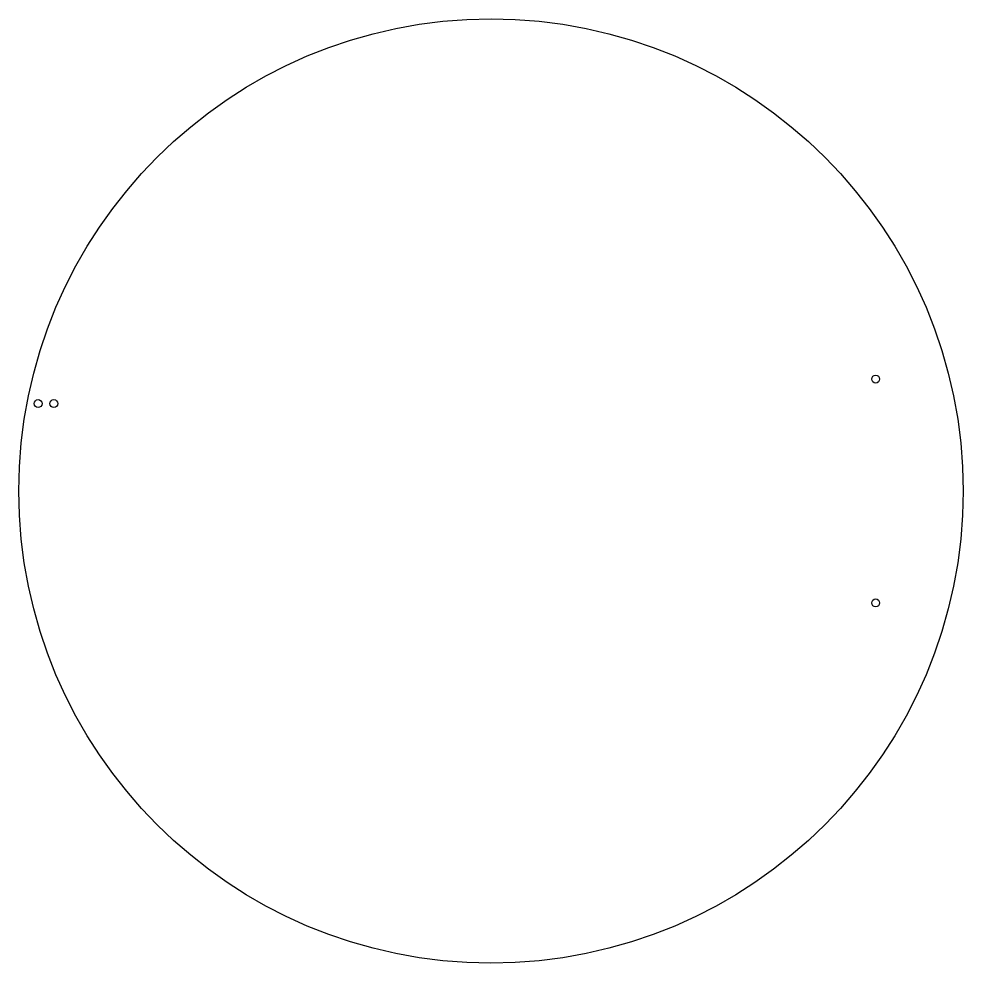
# Model space of a CAD drawing. Header units: millimetres. Extents: x -270 to 270, y -270 to 270.
import ezdxf

# ---------------------------------------------------------------- set-up
doc = ezdxf.new("R2010")
doc.units = ezdxf.units.MM
doc.layers.add('CUT', color=7, linetype='Continuous')

msp = doc.modelspace()

# ---------------------------------------------------------------- linework, layer by layer
at = {"layer": 'CUT'}
for centre, radius in [((0, 0, 0.5), 270), ((220, 64, 0.5), 2.25), ((-259, 50, 0.5), 2.25), ((-250, 50, 0.5), 2.25), ((220, -64, 0.5), 2.25)]:
    msp.add_circle(centre, radius, dxfattribs=at)

doc.saveas('drawing.dxf')
